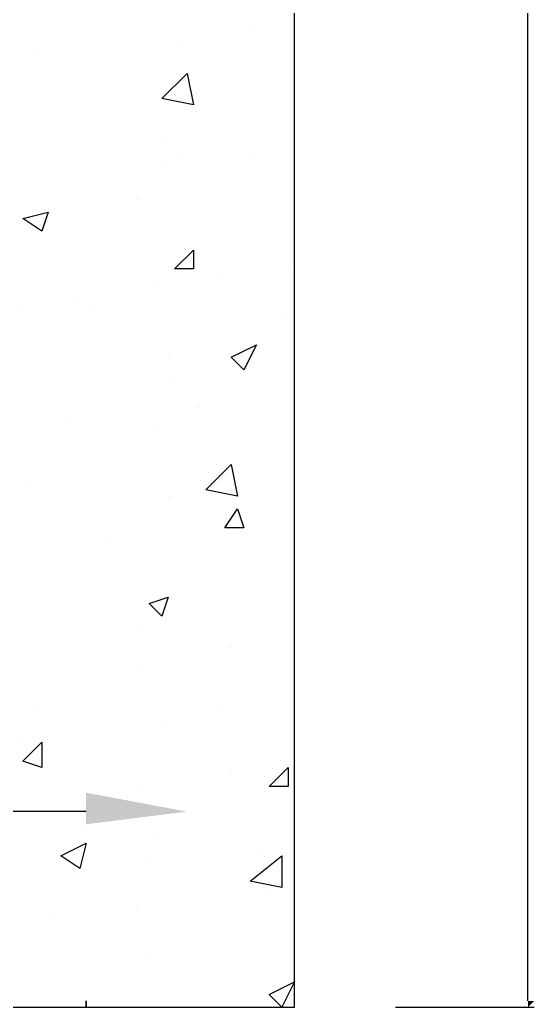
# Model space of a CAD drawing. Header units: inches. Extents: x 9636 to 21597, y -10243 to 557.
# Drawn here: x 14474.38 to 14489.36, y -2410.21 to -2381.45 of the extents above; entities that cross this region are included whole.
import ezdxf

# ---------------------------------------------------------------- set-up
doc = ezdxf.new("R2010")
doc.units = ezdxf.units.IN
doc.header["$MEASUREMENT"] = 0
doc.layers.add('PDF2_0', color=7, linetype='Continuous')
doc.layers.add('PDF2_IEL-HATCH-002', color=7, linetype='Continuous', true_color=0xd7ebd2)

msp = doc.modelspace()

# ---------------------------------------------------------------- linework, layer by layer
at = {"layer": 'PDF2_0', "lineweight": 25}
msp.add_lwpolyline([(14473.373, -2326.237), (14473.373, -2410.205), (14482.376, -2410.205), (14482.376, -2326.237)], dxfattribs=at)
at = {"layer": 'PDF2_0', "color": 5, "lineweight": 25}
for points in [[(14489.175, -2410.022), (14489.175, -2369.783)], [(14476.313, -2404.509), (14181.596, -2404.509), (14181.228, -2404.509)]]:
    msp.add_lwpolyline(points, dxfattribs=at)
at = {"layer": 'PDF2_0', "color": 254, "lineweight": 25, "true_color": 0xdbdbdb}
msp.add_lwpolyline([(14485.316, -2410.205), (14489.358, -2410.205)], dxfattribs=at)
at = {"layer": 'PDF2_0', "color": 5, "transparency": 33554559}
for points in [[(14476.313, -2403.958), (14479.253, -2404.509), (14476.313, -2404.877)], [(14489.175, -2410.022), (14489.358, -2410.022), (14489.175, -2410.205)]]:
    msp.add_solid(points, dxfattribs=at)
at = {"layer": 'PDF2_IEL-HATCH-002', "color": 251, "lineweight": 25, "true_color": 0x636466}
for points in [[(14481.09, -2381.726), (14481.09, -2381.726)], [(14479.069, -2382.093), (14479.069, -2382.093)], [(14474.843, -2382.461), (14474.843, -2382.461)], [(14478.518, -2384.849), (14478.518, -2384.849)], [(14479.069, -2385.401), (14479.069, -2385.401)], [(14481.09, -2385.401), (14481.09, -2385.401)], [(14478.518, -2385.584), (14478.518, -2385.584)], [(14477.783, -2386.687), (14477.783, -2386.687)], [(14478.885, -2388.708), (14478.885, -2388.708)], [(14480.171, -2388.892), (14480.171, -2388.892)], [(14482.192, -2388.708), (14482.192, -2388.708)], [(14478.334, -2389.259), (14478.334, -2389.259)], [(14474.475, -2389.81), (14474.475, -2389.81)], [(14475.945, -2389.627), (14475.945, -2389.627)], [(14476.497, -2389.81), (14476.497, -2389.81)], [(14482.009, -2390.178), (14482.009, -2390.178)], [(14478.701, -2391.28), (14478.701, -2391.28)], [(14478.701, -2392.015), (14478.701, -2392.015)], [(14479.62, -2392.75), (14479.62, -2392.75)], [(14475.762, -2393.118), (14475.762, -2393.118)], [(14478.334, -2393.301), (14478.334, -2393.301)], [(14474.659, -2394.955), (14474.659, -2394.955)], [(14479.988, -2395.139), (14479.988, -2395.139)], [(14478.701, -2395.322), (14478.701, -2395.322)], [(14476.864, -2396.609), (14476.864, -2396.609)], [(14478.518, -2398.63), (14478.518, -2398.63)], [(14477.783, -2399.181), (14477.783, -2399.181)], [(14480.539, -2399.732), (14480.539, -2399.732)], [(14477.966, -2400.283), (14477.966, -2400.283)], [(14474.843, -2401.386), (14474.843, -2401.386)], [(14480.171, -2401.386), (14480.171, -2401.386)], [(14480.171, -2401.57), (14480.171, -2401.57)], [(14478.518, -2401.937), (14478.518, -2401.937)], [(14474.475, -2402.488), (14474.475, -2402.488)], [(14480.539, -2403.407), (14480.539, -2403.407)], [(14477.966, -2403.774), (14477.966, -2403.774)], [(14478.334, -2405.244), (14478.334, -2405.244)], [(14475.945, -2405.428), (14475.945, -2405.428)], [(14481.274, -2405.612), (14481.274, -2405.612)], [(14478.15, -2405.979), (14478.15, -2405.979)], [(14481.641, -2406.898), (14481.641, -2406.898)], [(14477.783, -2407.265), (14477.783, -2407.265)], [(14475.394, -2407.633), (14475.394, -2407.633)], [(14478.15, -2408.735), (14478.15, -2408.735)]]:
    msp.add_lwpolyline(points, dxfattribs=at)
for points in [[(14479.436, -2383.931), (14478.518, -2383.747), (14479.253, -2383.012)], [(14475.21, -2387.054), (14475.027, -2387.605), (14474.475, -2387.238)], [(14479.436, -2388.157), (14479.436, -2388.708), (14478.885, -2388.708)], [(14481.274, -2390.913), (14480.906, -2391.648), (14480.539, -2391.28)], [(14480.723, -2395.322), (14479.804, -2395.139), (14480.539, -2394.404)], [(14480.723, -2395.69), (14480.906, -2396.241), (14480.355, -2396.241)], [(14478.701, -2398.262), (14478.518, -2398.813), (14478.15, -2398.446)], [(14475.027, -2402.488), (14475.027, -2403.223), (14474.475, -2403.039)], [(14482.192, -2403.223), (14482.192, -2403.774), (14481.641, -2403.774)], [(14476.313, -2405.428), (14476.129, -2406.163), (14475.578, -2405.796)], [(14482.009, -2406.714), (14481.09, -2406.53), (14482.009, -2405.796)], [(14482.376, -2409.47), (14482.009, -2410.205), (14481.641, -2409.838)], [(14476.313, -2410.022), (14476.313, -2410.205)]]:
    msp.add_lwpolyline(points, close=True, dxfattribs=at)

doc.saveas('drawing.dxf')
